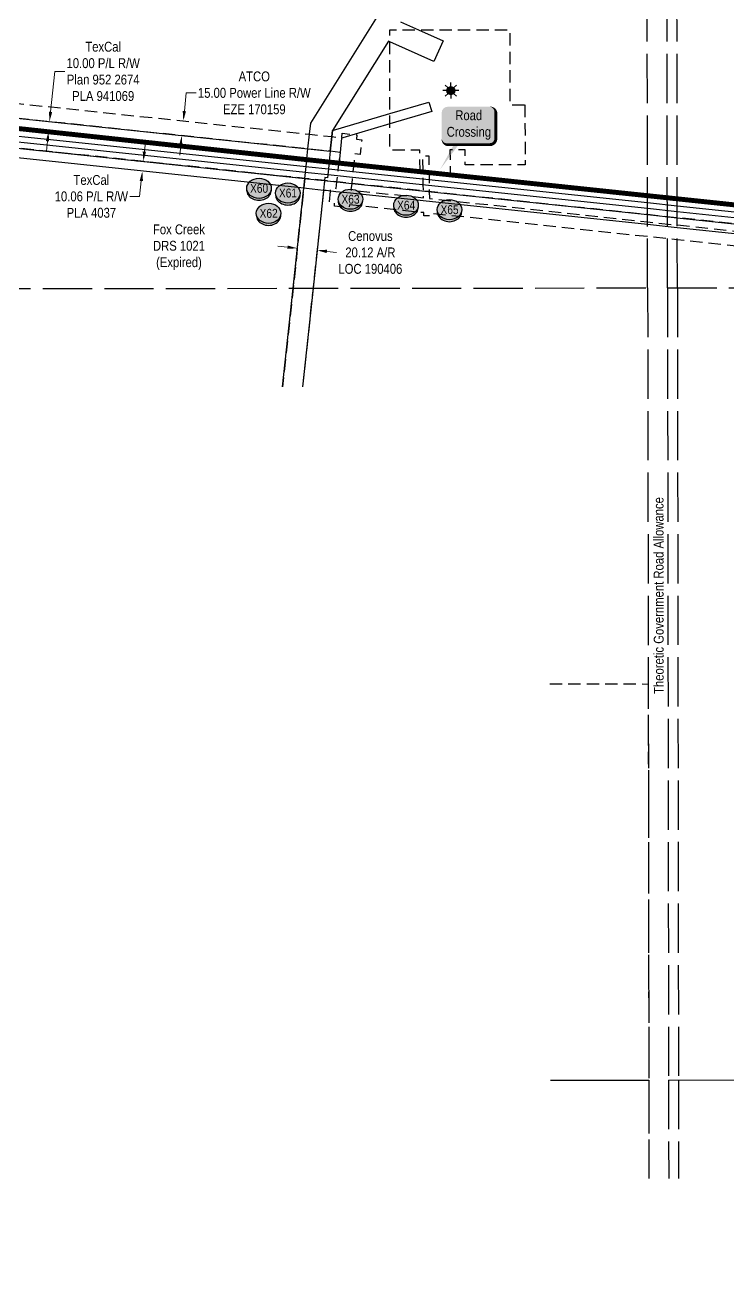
# Model space of a CAD drawing. Extents: x 500622 to 512229, y 6022177 to 6028063.
# Drawn here: x 505765 to 506479, y 6023736 to 6025009 of the extents above; entities that cross this region are included whole.
import ezdxf
from ezdxf.enums import TextEntityAlignment as Align

# ---------------------------------------------------------------- set-up
doc = ezdxf.new("R2010")
doc.units = 0
doc.header["$LTSCALE"] = 5
doc.header["$PDMODE"] = 3
doc.header["$PDSIZE"] = 30
for name, pattern in [('foc-ACCESSROAD', [3.75, 2.5, -1.25]), ('foc-FLOWLINE', [3.75, 2.5, -1.25]), ('foc-QUARTERLINE', [33, 25, -3, 2, -3]), ('foc-UNSURVEYED', [12.5, 10, -2.5])]:
    doc.linetypes.add(name, pattern=pattern)
doc.layers.get('Defpoints').update_dxf_attribs({"color": 9})
for name, color, linetype in [('CG-NOTES', 7, 'Continuous'), ('F-AR', 190, 'foc-ACCESSROAD'), ('F-EZE', 190, 'foc-FLOWLINE'), ('F-RW', 190, 'Continuous'), ('F-WS', 190, 'foc-ACCESSROAD'), ('F-WS-S', 190, 'Continuous'), ('L-QSEC', 8, 'foc-QUARTERLINE'), ('L-ROAD-T', 7, 'Continuous'), ('L-USEC', 7, 'foc-UNSURVEYED'), ('P-CROSSINGS', 250, 'Continuous')]:
    doc.layers.add(name, color=color, linetype=linetype)
for name, color, linetype, lineweight in [('F-AR-T', 190, 'Continuous', 9), ('F-EZE-T', 190, 'Continuous', 9), ('F-RW-T', 190, 'Continuous', 9), ('F-WS-T', 190, 'Continuous', 9)]:
    doc.layers.add(name, color=color, linetype=linetype, lineweight=lineweight)
doc.layers.add('P-PROPOSED-WL2', color=7, linetype='Continuous', true_color=0x05c1ff)
doc.styles.add('80', font='ARIALN.TTF', dxfattribs={"height": 10})
doc.styles.add('80CG', font='ARIALN.TTF', dxfattribs={"height": 10})
doc.styles.add('80L', font='ARIALN.TTF', dxfattribs={"height": 10})
doc.styles.add('Crossing', font='ARIALN.TTF', dxfattribs={"height": 10})
doc.dimstyles.new('Compass 5 000', dxfattribs={"dimscale": 5, "dimtxt": 9, "dimasz": 2, "dimexe": 0.2, "dimexo": 0.0625, "dimgap": 0.5, "dimtad": 0, "dimtih": 1, "dimtoh": 1, "dimzin": 0, "dimdsep": 46, "dimtxsty": '80CG', "dimcen": 0.1, "dimse1": 1, "dimse2": 1, "dimclrd": 256, "dimclrt": 256, "dimaunit": 1, "dimadec": 4, "dimazin": 0, "dimtfac": 0.06, "dimtofl": 0, "dimtmove": 0, "dimatfit": 1, "dimfxl": 0.2, "dimtolj": 1, "dimtzin": 0, "dimlwd": -1, "dimarcsym": 0})

# ---------------------------------------------------------------- blocks, each defined once
blk = doc.blocks.new('*D963')
at = {"layer": 'Defpoints', "color": 0, "transparency": 16777216}
for p in [(505877, 6024872), (505876, 6024862), (505884.6, 6024861.1)]:
    blk.add_point(p, dxfattribs=at)
at = {"layer": 'F-RW-T', "transparency": 16777216}
for p, q in [((505886.7, 6024881), (505887.7, 6024890.9)), ((505883.5, 6024851.2), (505881.8, 6024835.5)), ((505881.8, 6024835.5), (505871.8, 6024835.5))]:
    blk.add_line(p, q, dxfattribs=at)
for points in [[(505885, 6024881.2), (505888.3, 6024880.8), (505885.6, 6024871.1)], [(505881.8, 6024851.4), (505885.2, 6024851), (505884.6, 6024861.1)]]:
    blk.add_solid(points, dxfattribs=at)
at = {"layer": 'F-RW-T', "transparency": 16777216, "insert": (505832.8, 6024835.5), "char_height": 10, "attachment_point": 5, "style": '80CG'}
blk.add_mtext('\\A1;TexCal\\P10.06 P/L R/W\\PPLA 4037', dxfattribs=at)
blk = doc.blocks.new('*D970')
at = {"layer": 'Defpoints', "color": 0, "transparency": 16777216}
for p in [(505926.2, 6024912.1), (505950.5, 6024909.6), (505948.9, 6024894.7)]:
    blk.add_point(p, dxfattribs=at)
at = {"layer": 'F-EZE-T', "transparency": 16777216}
for p, q in [((505927.3, 6024922.1), (505929.2, 6024940.6)), ((505929.2, 6024940.6), (505939.2, 6024940.6)), ((505923.6, 6024887.3), (505922.5, 6024877.3))]:
    blk.add_line(p, q, dxfattribs=at)
for points in [[(505925.6, 6024922.3), (505928.9, 6024921.9), (505926.2, 6024912.1)], [(505921.9, 6024887.5), (505925.2, 6024887.1), (505924.6, 6024897.2)]]:
    blk.add_solid(points, dxfattribs=at)
at = {"layer": 'F-EZE-T', "transparency": 16777216, "insert": (505998.3, 6024940.6), "char_height": 10, "attachment_point": 5, "style": '80CG'}
blk.add_mtext('\\A1;ATCO\\P15.00 Power Line R/W\\PEZE 170159', dxfattribs=at)
blk = doc.blocks.new('*D1069')
at = {"layer": 'Defpoints', "color": 0, "transparency": 16777216}
for p in [(505790.3, 6024911.4), (505804.2, 6024909.9), (505803.1, 6024900)]:
    blk.add_point(p, dxfattribs=at)
at = {"layer": 'F-RW-T', "transparency": 16777216}
for p, q in [((505791.4, 6024921.3), (505795.7, 6024962.4)), ((505795.7, 6024962.4), (505805.7, 6024962.4)), ((505788.2, 6024891.5), (505787.2, 6024881.6))]:
    blk.add_line(p, q, dxfattribs=at)
for points in [[(505789.7, 6024921.5), (505793, 6024921.2), (505790.3, 6024911.4)], [(505786.6, 6024891.7), (505789.9, 6024891.3), (505789.3, 6024901.5)]]:
    blk.add_solid(points, dxfattribs=at)
at = {"layer": 'F-RW-T', "transparency": 16777216, "insert": (505844.8, 6024962.4), "char_height": 10, "attachment_point": 5, "style": '80CG'}
blk.add_mtext('\\A1;TexCal\\P10.00 P/L R/W\\PPlan 952 2674\\PPLA 941069', dxfattribs=at)
blk = doc.blocks.new('*D1071')
at = {"layer": 'Defpoints', "color": 0, "transparency": 16777216}
for p in [(506041.8, 6024780.3), (506061.8, 6024778.2), (506062.1, 6024780.8)]:
    blk.add_point(p, dxfattribs=at)
at = {"layer": 'F-AR-T', "transparency": 16777216}
for p, q in [((506032.1, 6024783.9), (506022.2, 6024785)), ((506072, 6024779.7), (506081.9, 6024778.6))]:
    blk.add_line(p, q, dxfattribs=at)
for points in [[(506032.3, 6024785.6), (506031.9, 6024782.3), (506042.1, 6024782.9)], [(506072.2, 6024781.4), (506071.8, 6024778), (506062.1, 6024780.8)]]:
    blk.add_solid(points, dxfattribs=at)
at = {"layer": 'F-AR-T', "transparency": 16777216, "insert": (506116.2, 6024778.6), "char_height": 10, "attachment_point": 5, "style": '80CG'}
blk.add_mtext('\\A1;Cenovus\\P20.12 A/R\\PLOC 190406', dxfattribs=at)
blk = doc.blocks.new('GAS')
h = blk.add_hatch(color=255)
h.dxf.hatch_style = 1
edge = h.paths.add_edge_path()
edge.add_arc((0, 0), 0.9, 0, 360)
for p, q in [((-0.81, 0), (-1.62, 0)), ((-0.57, 0.57), (-1.14, 1.14)), ((0, 0.81), (0, 1.62)), ((0.57, 0.57), (1.14, 1.14)), ((1.62, 0), (0.81, 0)), ((-0.57, -0.57), (-1.14, -1.14)), ((0, -0.81), (0, -1.62)), ((1.14, -1.14), (0.57, -0.57))]:
    blk.add_line(p, q)
blk.add_circle((0, 0), 0.8)
blk = doc.blocks.new('*U1157')
h = blk.add_hatch(color=59)
edge = h.paths.add_edge_path()
edge.add_line((-21.5, -20), (21.5, -20))
edge.add_arc((21.5, -14), 6, 270, 360)
edge.add_line((27.5, -14), (27.5, 12.5))
edge.add_arc((21.5, 12.5), 6, 0, 90)
edge.add_line((21.5, 18.5), (-21.5, 18.5))
edge.add_arc((-21.5, 12.5), 6, 90, 180)
edge.add_line((-27.5, 12.5), (-27.5, -14))
edge.add_arc((-21.5, -14), 6, 180, 270)
at = {"color": 1, "flags": 128}
blk.add_lwpolyline([(-21.5, -20, 3, 3, 0), (21.5, -20, 3, 3, 0.414214), (27.5, -14, 3, 3, 0), (27.5, 12.5, 3, 0, 0.414214), (21.5, 18.5, 0, 0, 0), (-21.5, 18.5, 0, 0, 0.414214), (-27.5, 12.5, 0, 0, 0), (-27.5, -14, 0, 3, 0.414214)], format="xyseb", close=True, dxfattribs=at)
blk.add_lwpolyline([(-29.2, -45.4, 0, 7.5, 0), (0, 0, 0, 0, 0)], format="xyseb", dxfattribs=at)
at = {"color": 1, "style": '80'}
blk.add_attdef('ENTER_TEXT_001', (-36, -5), '', height=10, dxfattribs=at)
blk = doc.blocks.new('xing2')
h = blk.add_hatch(color=50)
h.dxf.hatch_style = 1
edge = h.paths.add_edge_path()
edge.add_ellipse((0, 0), major_axis=(-12.5, 0), ratio=0.816297, start_angle=0, end_angle=360)
h = blk.add_hatch(color=250)
h.dxf.hatch_style = 1
edge = h.paths.add_edge_path()
edge.add_ellipse((0, -2), major_axis=(-12.5, 0), ratio=0.816297, start_angle=0, end_angle=180)
edge.add_line((12.5, -2), (12.5, 0))
edge.add_ellipse((0, 0), major_axis=(-12.5, 0), ratio=0.816297, start_angle=0, end_angle=180, ccw=False)
edge.add_line((-12.5, 0), (-12.5, -2))
at = {"color": 250}
blk.add_ellipse((0, 0), major_axis=(-12.5, 0), ratio=0.816297, dxfattribs=at)
blk.add_ellipse((0, -2), major_axis=(-12.5, 0), ratio=0.816297, start_param=0, end_param=3.141593, dxfattribs=at)
at = {"color": 250, "style": 'Crossing'}
blk.add_attdef('CROSSING', text='', height=9, dxfattribs=at).set_placement((0.1, 0), align=Align.MIDDLE_CENTER)
at = {"color": 250, "style": 'Crossing', "flags": 1}
for tag, p in [('OWNER', (0.1, -12.5)), ('DESCRIPTION', (0.1, -25.8)), ('LOCATION', (0.1, -39.3)), ('DWG_REF', (0.1, -52.8))]:
    blk.add_attdef(tag, text='', height=9, dxfattribs=at).set_placement(p, align=Align.MIDDLE_CENTER)

msp = doc.modelspace()

# ---------------------------------------------------------------- linework, layer by layer
at = {"layer": 'F-AR', "flags": 128}
msp.add_lwpolyline([(504251.495, 6025993.611), (504603.403, 6025629.214), (504690.717, 6025545.058), (504773.32, 6025465.448), (504803.51, 6025436.351), (504932.392, 6025312.134), (505051.91, 6025196.737), (505067.723, 6025181.441), (505073.384, 6025175.96), (505073.792, 6025175.566), (505075.263, 6025174.145), (505078.782, 6025170.747), (505273.201, 6024982.97), (505290.82, 6024965.954), (505302.562, 6024954.614), (505370.179, 6024947.192), (505380.113, 6024946.102), (505595.791, 6024922.436), (505726.848, 6024908.055), (506051.746, 6024873.772), (506074.469, 6024871.374), (506084.412, 6024870.325), (506099.346, 6024868.749), (506166.617, 6024861.649), (506197.108, 6024858.432), (506397.712, 6024837.264), (506427.875, 6024834.081), (507032.806, 6024770.239), (507048.347, 6024768.542), (507067.558, 6024766.57), (507090.453, 6024764.155), (507112.618, 6024761.753), (507129.922, 6024759.856), (507169.525, 6024755.663), (507178.205, 6024754.842), (507219.769, 6024750.516), (507285.703, 6024743.556), (507387.791, 6024732.786), (507402.851, 6024731.196), (507416.299, 6024729.777), (507417.91, 6024729.608), (507422.897, 6024729.083), (507429.871, 6024728.346), (507431.338, 6024728.191), (507434.912, 6024727.814), (507446.941, 6024726.546), (507449.949, 6024726.235), (507450.825, 6024705.898), (507435.739, 6024707.49), (507430.713, 6024708.019), (507426.581, 6024708.456), (507423.673, 6024708.764), (507418.678, 6024709.29), (507411.541, 6024710.042), (507403.551, 6024710.886), (507401.799, 6024711.07), (507386.888, 6024712.644), (507219.8, 6024730.277), (507210.07, 6024731.28), (507199.996, 6024732.276), (507156.386, 6024736.847), (507139.095, 6024738.749), (507106.13, 6024742.271), (507104.934, 6024742.398), (507095.889, 6024743.355), (507082.71, 6024744.743), (507081.935, 6024744.825), (507063.202, 6024746.8), (507062.63, 6024746.86), (506656.919, 6024789.668), (506626.574, 6024792.868), (506427.904, 6024813.842), (506397.74, 6024817.025), (506097.235, 6024848.735), (506082.326, 6024850.308), (506072.337, 6024851.362), (506069.609, 6024851.65), (506052.334, 6024853.474), (506049.619, 6024853.762), (505796.286, 6024880.49), (505724.694, 6024888.046), (505595.817, 6024902.189), (505395.347, 6024924.186), (505377.902, 6024926.1), (505367.968, 6024927.19), (505293.529, 6024935.36), (505279.276, 6024949.126), (505258.139, 6024969.541), (505240.52, 6024986.557), (505157.7, 6025066.55), (505143.207, 6025080.548), (504908.937, 6025306.818), (504803.539, 6025408.392), (504773.35, 6025437.487), (504737.941, 6025471.611), (504723.447, 6025485.579), (504661.759, 6025545.028), (504589.183, 6025614.976), (504239.993, 6025976.527), (504235.87, 6025976.477), (503970.903, 6025971.592), (503965.562, 6025971.495), (503961.463, 6025971.427), (503957.66, 6025971.35), (503954.123, 6025971.285), (503933.727, 6025970.911), (503939.681, 6025980.532), (503940.276, 6025981.494), (503942.405, 6025984.933), (503945.718, 6025990.356), (503946.23, 6025991.112), (503957.205, 6025991.311), (503967.794, 6025991.503), (503970.884, 6025991.559), (504248.614, 6025996.595), (504251.495, 6025993.611)], close=True, dxfattribs=at)
msp.add_lwpolyline([(506027.09, 6024642.314), (506037.736, 6024742.241), (506048.549, 6024843.757), (506049.616, 6024853.763), (506052.334, 6024853.474), (506069.609, 6024851.651), (506068.543, 6024841.646), (506057.957, 6024742.262), (506047.312, 6024642.335)], dxfattribs=at)
at = {"layer": 'F-EZE', "flags": 128}
msp.add_lwpolyline([(503178.508, 6026726.636), (503253.993, 6026652.668), (503256.321, 6026654.793), (503260.368, 6026650.361), (503258.163, 6026648.348), (503262.592, 6026642.72), (503308.388, 6026587.238), (503311.073, 6026584.476), (503334.711, 6026560.158), (503366.2, 6026527.765), (503366.874, 6026527.072), (503391.835, 6026514.367), (503417.101, 6026501.508), (503426.869, 6026497.307), (503432.572, 6026494.686), (503433.002, 6026495.408), (503434.256, 6026497.313), (503436.426, 6026500.608), (503439.135, 6026504.722), (503443.145, 6026510.812), (503443.866, 6026511.872), (503446.838, 6026516.422), (503451.851, 6026513.121), (503450.33, 6026510.811), (503448.148, 6026507.497), (503446.321, 6026504.721), (503441.445, 6026497.316), (503440.756, 6026496.269), (503438.224, 6026492.424), (503441.986, 6026490.806), (503552.242, 6026378.243), (503581.756, 6026348.113), (503677.055, 6026250.828), (503934.077, 6025988.455), (503941.244, 6025986.096), (503942.803, 6025985.581), (503956.065, 6025981.088), (503957.056, 6025980.891), (503966.272, 6025977.857), (503970.898, 6025976.335), (503976.888, 6025974.363), (504231.225, 6025981.286), (504239.354, 6025981.508), (504243.548, 6025981.622), (504244.005, 6025981.635), (504260.85, 6025963.706), (504415.54, 6025799.074), (504514.391, 6025693.879), (504555.616, 6025654.046), (504668.439, 6025545.035), (504773.343, 6025443.68), (504803.533, 6025414.511), (505056.584, 6025170.01), (505064.131, 6025162.718), (505121.189, 6025107.593), (505120.386, 6025106.761), (505118.3, 6025104.603), (505116.215, 6025102.445), (505113.891, 6025100.04), (505107.044, 6025106.655), (505104.788, 6025104.284), (505136.413, 6025074.188), (505148.624, 6025062.568), (505150.81, 6025064.721), (505153.178, 6025062.317), (505155.023, 6025060.445), (505152.974, 6025058.428), (505217.677, 6024996.857), (505232.384, 6024988.111), (505239.788, 6024987.264), (505249.744, 6024986.126), (505259.698, 6024984.988), (505272.644, 6024983.508), (505372.925, 6024972.044), (505595.76, 6024947.59), (505729.555, 6024932.908), (506054.394, 6024898.619), (506077.115, 6024896.221), (506087.015, 6024894.915), (506087.509, 6024899.638), (506099.497, 6024898.352), (506102.429, 6024898.037), (506101.952, 6024893.594), (506107.432, 6024893.012), (506105.846, 6024878.09), (506100.351, 6024878.674), (506099.318, 6024868.758), (506098.481, 6024860.874), (506097.837, 6024854.811), (506097.206, 6024848.744), (506096.43, 6024842.034), (506170.129, 6024834.14), (506170.033, 6024841.051), (506169.949, 6024847.191), (506169.864, 6024853.332), (506169.754, 6024861.318), (506169.541, 6024876.751), (506175.542, 6024876.833), (506175.765, 6024860.684), (506175.875, 6024852.698), (506175.96, 6024846.557), (506176.045, 6024840.417), (506176.141, 6024833.495), (506397.751, 6024809.756), (506427.914, 6024806.524), (506626.097, 6024785.286), (506656.44, 6024782.035), (507018.375, 6024743.27), (507068.556, 6024737.896), (507087.885, 6024735.826), (507110.954, 6024733.355), (507138.525, 6024730.401), (507149.975, 6024729.176), (507167.813, 6024727.267), (507213.486, 6024722.379), (507219.814, 6024721.702), (507223.602, 6024721.296), (507384.284, 6024704.1), (507399.193, 6024702.505), (507400.016, 6024702.416), (507400.982, 6024704.098), (507404.857, 6024710.748), (507406.439, 6024713.471), (507415.935, 6024729.815), (507417.804, 6024733.032), (507422.547, 6024741.196), (507424.002, 6024743.694), (507429.129, 6024752.524), (507433.934, 6024760.795), (507445.287, 6024780.276), (507446.171, 6024751.986), (507441.367, 6024743.711), (507434.776, 6024732.373), (507432.288, 6024728.09), (507423.448, 6024712.875), (507421.209, 6024709.025), (507418.931, 6024705.102), (507417.35, 6024702.38), (507416.355, 6024700.668), (507419.218, 6024700.361), (507424.208, 6024699.827), (507436.271, 6024698.537), (507439.104, 6024698.234), (507467.004, 6024695.293), (507514.016, 6024690.196), (507526.476, 6024688.901), (507529.721, 6024688.587), (507541.413, 6024687.456), (507556.49, 6024685.971), (508021.797, 6024636.852), (508051.961, 6024633.674), (508194.174, 6024618.69), (508193.849, 6024615.653), (508193.697, 6024614.226), (508206.063, 6024612.922), (508245.85, 6024608.719), (508255.797, 6024607.669), (508257.838, 6024607.453), (508260.552, 6024606.814), (508273.168, 6024603.848), (508283.396, 6024601.443), (508292.995, 6024599.186), (508296.041, 6024598.47), (508296.372, 6024598.393), (508299.086, 6024597.566), (508316.177, 6024592.357), (508323.494, 6024590.127), (508323.496, 6024588.826), (508323.506, 6024583.849), (508317.224, 6024585.763), (508316.189, 6024586.078), (508299.098, 6024591.287), (508296.053, 6024592.215), (508294.808, 6024592.595), (508293.007, 6024593.018), (508283.392, 6024595.279), (508260.608, 6024600.622), (508256.828, 6024601.524), (508255.165, 6024601.7), (508205.431, 6024606.951), (508193.058, 6024608.257), (508192.579, 6024603.773), (508051.987, 6024618.583), (508021.823, 6024621.76), (507594.246, 6024666.795), (507525.331, 6024674.057), (507509.745, 6024675.7), (507475.483, 6024679.311), (507467.914, 6024680.109), (507462.678, 6024680.661), (507452.148, 6024681.771), (507437.346, 6024683.33), (507425.122, 6024684.638), (507420.136, 6024685.172), (507408.1, 6024686.46), (507407.654, 6024685.442), (507404.066, 6024679.518), (507398.326, 6024682.853), (507391.092, 6024687.056), (507391.761, 6024688.208), (507382.524, 6024689.197), (507247.954, 6024703.598), (507237.88, 6024704.676), (507219.838, 6024706.608), (507192.094, 6024709.631), (507172.23, 6024711.703), (507136.927, 6024715.481), (507121.768, 6024717.105), (507098.622, 6024719.583), (507079.294, 6024721.653), (506878.898, 6024743.12), (506655.499, 6024767.048), (506625.157, 6024770.298), (506427.936, 6024791.431), (506397.772, 6024794.662), (506176.35, 6024818.381), (506176.385, 6024815.778), (506170.384, 6024815.695), (506170.337, 6024819.026), (506094.828, 6024827.114), (506094.512, 6024824.166), (506079.592, 6024825.767), (506079.908, 6024828.713), (506074.464, 6024829.296), (506075.706, 6024840.89), (506076.062, 6024844.216), (506081.509, 6024843.633), (506082.293, 6024850.319), (506082.921, 6024856.387), (506083.565, 6024862.45), (506084.398, 6024870.329), (506085.45, 6024880.263), (506075.513, 6024881.313), (506052.805, 6024883.709), (505727.938, 6024917.989), (505595.779, 6024932.492), (505371.276, 6024957.127), (505290.392, 6024966.368), (505277.446, 6024967.846), (505267.492, 6024968.984), (505257.538, 6024970.121), (505241.113, 6024971.998), (505227.506, 6024973.552), (505208.555, 6024984.822), (505147.343, 6025043.072), (505145.543, 6025044.785), (505085.276, 6024985.404), (505084.436, 6024984.182), (505075.131, 6024970.66), (505067.289, 6024959.265), (505060.214, 6024948.982), (505049.216, 6024932.999), (505040.562, 6024938.953), (505060.194, 6024967.483), (505061.025, 6024968.69), (505063.243, 6024971.914), (505075.362, 6024989.487), (505059.88, 6025002.545), (505056.217, 6025005.574), (505060.043, 6025010.199), (505064.298, 6025006.68), (505079.305, 6024994.267), (505137.93, 6025052.031), (505125.44, 6025063.916), (505083.572, 6025103.758), (505076.629, 6025110.366), (505086.974, 6025121.236), (505093.917, 6025114.628), (505096.253, 6025117.082), (505053.573, 6025158.319), (505053.107, 6025157.841), (505051.448, 6025156.147), (505047.165, 6025160.346), (505048.788, 6025162.012), (505049.256, 6025162.49), (504803.549, 6025399.891), (504773.359, 6025429.06), (504733.686, 6025467.39), (504719.211, 6025481.376), (504653.338, 6025545.019), (504509.069, 6025684.415), (504506.884, 6025682.259), (504502.668, 6025686.531), (504504.854, 6025688.689), (504253.121, 6025956.594), (504219.838, 6025970.469), (503978.395, 6025963.896), (503977.9, 6025960.518), (503971.961, 6025961.388), (503972.456, 6025964.763), (503970.909, 6025965.272), (503964.105, 6025967.512), (503956.801, 6025969.916), (503953.88, 6025970.878), (503952.721, 6025971.26), (503937.121, 6025976.395), (503928.363, 6025979.278), (503567.067, 6026348.099), (503537.552, 6026378.229), (503528.995, 6026386.972), (503444.227, 6026473.507), (503429.842, 6026479.694), (503427.962, 6026476.838), (503422.948, 6026480.139), (503424.241, 6026482.102), (503410.727, 6026487.914), (503392.38, 6026497.25), (503360.56, 6026513.447), (503358.544, 6026510.713), (503353.713, 6026514.275), (503355.728, 6026517.009), (503345.956, 6026527.047), (503337.595, 6026535.663), (503311.092, 6026562.928), (503306.106, 6026568.057), (503305.595, 6026568.583), (503299.283, 6026575.076), (503296.955, 6026572.997), (503292.957, 6026577.473), (503294.939, 6026579.244), (503295.284, 6026579.553), (503245.036, 6026640.427), (503178.525, 6026705.607), (503148.344, 6026735.183), (503101.87, 6026780.723), (503016.154, 6026864.722), (502975.174, 6026904.882), (502958.887, 6026920.844), (502951.715, 6026929.499), (502945.148, 6026937.229), (502943.151, 6026939.836), (502939.184, 6026944.624), (502935.572, 6026948.985), (502939.31, 6026952.543), (502941.891, 6026955), (502946.472, 6026959.354), (502950.288, 6026954.743), (502956.234, 6026947.565), (502962.72, 6026939.739), (502969.959, 6026931.001), (502986.192, 6026915.093), (503026.586, 6026875.509), (503112.312, 6026791.504), (503148.327, 6026756.213), (503178.508, 6026726.636)], close=True, dxfattribs=at)
at = {"layer": 'F-RW'}
for points in [[(506027.09, 6024642.314), (506037.736, 6024742.241), (506048.549, 6024843.757), (506049.616, 6024853.763), (506050.261, 6024859.825), (506050.906, 6024865.888), (506051.746, 6024873.772), (506052.805, 6024883.709), (506054.394, 6024898.615), (506055.606, 6024909.995), (506350.419, 6025381.08), (506358.476, 6025393.957), (506368.139, 6025409.399), (506373.51, 6025417.98), (506354.979, 6025434.11), (506345.466, 6025442.399), (506324.028, 6025461.078), (506225.855, 6025546.619), (506168.167, 6025596.894), (506111.274, 6025646.473)], [(506146.82, 6025012.655), (506164.961, 6025004.576), (506190.042, 6024993.405), (506180.746, 6024972.535), (506135.945, 6024992.487), (506134.576, 6024993.097), (506077.767, 6024902.339), (506077.115, 6024896.218), (506075.527, 6024881.312), (506074.469, 6024871.374), (506073.629, 6024863.489), (506072.983, 6024857.426), (506072.664, 6024854.433), (506069.936, 6024854.723), (506069.609, 6024851.651), (506068.543, 6024841.646), (506057.957, 6024742.262), (506047.312, 6024642.335)], [(505727.938, 6024917.989), (506052.805, 6024883.709), (506075.527, 6024881.312), (506077.115, 6024896.218), (506077.767, 6024902.339), (506136.048, 6024919.601), (506175.672, 6024931.338), (506178.512, 6024921.757), (506136.063, 6024909.182), (506088.309, 6024895.038), (506086.999, 6024894.65), (506085.47, 6024880.266), (506084.414, 6024870.324), (506074.469, 6024871.374), (506051.746, 6024873.772), (505726.848, 6024908.055)], [(506627.214, 6024798.942), (506427.895, 6024819.974), (506397.731, 6024823.158), (506097.875, 6024854.799), (506082.965, 6024856.373), (506072.983, 6024857.426), (506052.973, 6024859.538), (506050.261, 6024859.825), (505796.926, 6024886.556), (505725.346, 6024894.109)], [(505725.999, 6024900.171), (505797.566, 6024892.62), (506050.906, 6024865.888), (506053.614, 6024865.602), (506073.629, 6024863.489), (506083.605, 6024862.437), (506098.514, 6024860.863), (506397.723, 6024829.289), (506427.886, 6024826.106), (506627.854, 6024805.004)], [(505724.694, 6024888.046), (505796.286, 6024880.491), (506049.616, 6024853.763), (506052.334, 6024853.474), (506069.609, 6024851.651), (506072.337, 6024851.363), (506082.326, 6024850.309), (506097.235, 6024848.735), (506397.74, 6024817.025), (506427.903, 6024813.842), (506626.574, 6024792.878)], [(506625.519, 6024782.868), (506427.918, 6024803.722), (506397.755, 6024806.906), (506096.179, 6024838.728), (506081.27, 6024840.302), (506071.271, 6024841.358), (506068.543, 6024841.646), (506051.267, 6024843.469), (506048.549, 6024843.757), (505796.299, 6024870.49), (505724.978, 6024878.048)]]:
    msp.add_lwpolyline(points, dxfattribs=at)
at = {"layer": 'F-WS', "flags": 128}
msp.add_lwpolyline([(506273.225, 6024928.472), (506273.312, 6024867.499), (506212.338, 6024867.436), (506212.317, 6024882.679), (506197.074, 6024882.663), (506197.108, 6024858.433), (506166.617, 6024861.65), (506166.587, 6024882.631), (506136.101, 6024882.599), (506136.063, 6024909.182), (506136.048, 6024919.601), (506135.945, 6024992.487), (506135.928, 6025004.546), (506164.961, 6025004.576), (506257.873, 6025004.672), (506257.981, 6024928.457), (506273.225, 6024928.472)], close=True, dxfattribs=at)
for points in [[(505393.647, 6024641.674), (505393.962, 6024687.717), (505394.232, 6024741.584), (505395.29, 6024914.098), (505395.347, 6024924.187), (505595.817, 6024902.189), (505724.694, 6024888.046), (505796.286, 6024880.49), (506049.616, 6024853.762), (506048.549, 6024843.757), (506037.736, 6024742.241), (506027.09, 6024642.314)], [(506298.469, 6024340.686), (506398.415, 6024340.549), (506398.985, 6023938.463), (506399.127, 6023838.519)]]:
    msp.add_lwpolyline(points, dxfattribs=at)
at = {"layer": 'L-QSEC'}
for p, q in [((506299.039, 6023938.363), (506398.985, 6023938.463)), ((506419.094, 6023938.485), (507186.432, 6023939.286))]:
    msp.add_line(p, q, dxfattribs=at)
at = {"layer": 'L-USEC'}
for p, q in [((506397.846, 6024742.634), (506396.703, 6025546.806)), ((506417.955, 6024742.663), (506416.812, 6025546.834)), ((506428.01, 6024742.677), (506426.867, 6025546.849)), ((505596.017, 6024741.797), (506397.846, 6024742.634)), ((506397.846, 6024742.634), (506398.985, 6023938.463)), ((506417.955, 6024742.655), (507219.78, 6024743.493)), ((506417.955, 6024742.663), (506419.094, 6023938.492)), ((506428.01, 6024742.677), (506429.149, 6023938.506)), ((506398.985, 6023938.463), (506399.127, 6023838.519)), ((506419.094, 6023938.492), (506419.236, 6023838.54)), ((506429.149, 6023938.506), (506429.291, 6023838.55))]:
    msp.add_line(p, q, dxfattribs=at)
at = {"layer": 'P-PROPOSED-WL2', "const_width": 4.997, "flags": 128}
msp.add_lwpolyline([(505302.114, 6024953.657), (506074.363, 6024870.38), (506558.81, 6024819.258), (506556.908, 6024801.234), (507451.04, 6024706.88), (507466.905, 6024701.549), (508297.011, 6024613.823), (508298.679, 6023738.134), (508327.168, 6023738.183), (508326.398, 6024142.425), (508384.157, 6024142.764), (508648.992, 6024143.493), (508844.703, 6024144.002), (509029.052, 6024145.844)], dxfattribs=at)

# ---------------------------------------------------------------- block references
at = {"layer": 'CG-NOTES'}
ref = msp.add_blockref('*U1157', (506216.131, 6024908.044), dxfattribs=dict(at, xscale=0.9984126106049139, yscale=0.9984126106049139, zscale=0.9984126106049139))
ref.add_attrib('ENTER_TEXT_001', 'Road', (506202.442, 6024912.928), dxfattribs={"layer": '0', "color": 1, "height": 9.9841, "style": '80'})
ref.add_attrib('ENTER_TEXT_002', 'Crossing', (506193.691, 6024896.111), dxfattribs={"layer": '0', "color": 1, "height": 9.9841, "style": '80'})
at = {"layer": 'F-WS-S', "xscale": 4.997304999999953, "yscale": 4.997304999999953, "zscale": 4.997304999999953}
msp.add_blockref('GAS', (506197.953, 6024942.903), dxfattribs=at)
at = {"layer": 'P-CROSSINGS', "color": 2, "xscale": 0.999461, "yscale": 0.999461, "zscale": 0.999461}
for p, values in [((506003.076, 6024843.742), {'CROSSING': 'X60'}), ((506032.388, 6024838.979), {'CROSSING': 'X61'}), ((506095.933, 6024832.708), {'CROSSING': 'X63'}), ((506012.774, 6024818.352), {'CROSSING': 'X62'}), ((506152.405, 6024826.6), {'CROSSING': 'X64'}), ((506196.546, 6024822.084), {'CROSSING': 'X65'})]:
    msp.add_blockref('xing2', p, dxfattribs=at).add_auto_attribs(values)

# ---------------------------------------------------------------- texts
at = {"layer": 'L-ROAD-T', "style": '80L'}
msp.add_text('Theoretic Government Road Allowance', height=9.99461, rotation=90.061516, dxfattribs=at).set_placement((506409.027, 6024430.371), align=Align.MIDDLE_CENTER)

# ---------------------------------------------------------------- dimensions: what is measured, and where the dimension line sits
at = {"layer": 'F-AR-T'}
dim = msp.add_aligned_dim(p1=(506041.793, 6024780.334), p2=(506061.785, 6024778.205), distance=2.563, text='Cenovus\\P20.12 A/R\\PLOC 190406', dimstyle='Compass 5 000', dxfattribs=at)
dim.commit()
dim.dimension.update_dxf_attribs({"geometry": '*D1071', "text_midpoint": (506116.245, 6024778.635)})
at = {"layer": 'F-EZE-T'}
dim = msp.add_linear_dim(base=(505926.209, 6024912.15), p1=(505948.878, 6024894.675), p2=(505950.453, 6024909.591), angle=83.974484, text='ATCO\\P15.00 Power Line R/W\\PEZE 170159', dimstyle='Compass 5 000', dxfattribs=at)
dim.commit()
dim.dimension.update_dxf_attribs({"geometry": '*D970', "text_midpoint": (505998.348, 6024940.556), "dimtype": 161})
at = {"layer": 'F-RW-T'}
for base, p1, p2, angle, text, picture, middle in [((505790.33, 6024911.405), (505803.102, 6024900.009), (505804.15, 6024909.947), 83.976491, 'TexCal\\P10.00 P/L R/W\\PPlan 952 2674\\PPLA 941069', '*D1069', (505844.793, 6024962.359)), ((505884.561, 6024861.136), (505877.041, 6024871.97), (505875.989, 6024862.045), 263.950434, 'TexCal\\P10.06 P/L R/W\\PPLA 4037', '*D963', (505832.759, 6024835.514))]:
    dim = msp.add_linear_dim(base=base, p1=p1, p2=p2, angle=angle, text=text, dimstyle='Compass 5 000', dxfattribs=at)
    dim.commit()
    dim.dimension.update_dxf_attribs({"geometry": picture, "text_midpoint": middle, "dimtype": 161})

# ---------------------------------------------------------------- next in the draw order: texts
at = {"layer": 'F-WS-T', "insert": (505921.775, 6024783.915), "char_height": 9.99461, "width": 64.23316, "attachment_point": 5, "style": '80CG', "bg_fill": 2}
msp.add_mtext('\\A1;Fox Creek\\PDRS 1021\\P(Expired)', dxfattribs=at)

doc.saveas('drawing.dxf')
